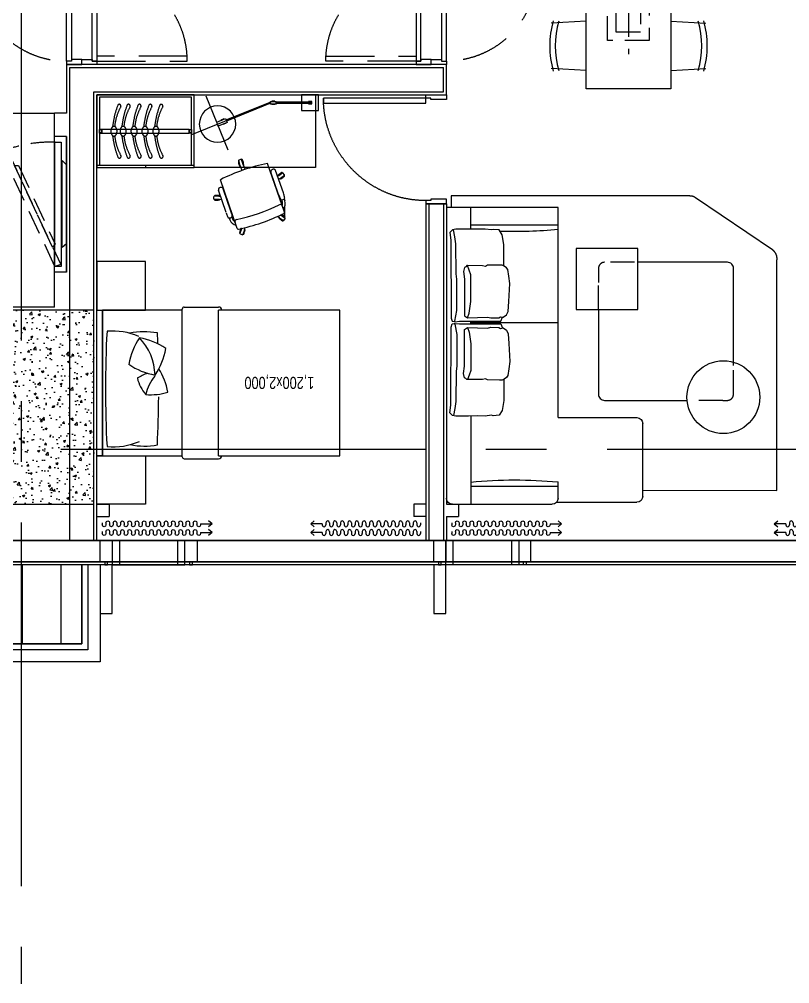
# Model space of a CAD drawing. Header units: millimetres. Extents: x 10000 to 302800, y 6800 to 229018.
# Drawn here: x 199363 to 205712, y 128534 to 136484 of the extents above; entities that cross this region are included whole.
import ezdxf
from ezdxf.enums import TextEntityAlignment as Align

# ---------------------------------------------------------------- set-up
doc = ezdxf.new("R2010")
doc.units = ezdxf.units.MM
doc.header["$LTSCALE"] = 400
doc.header["$MEASUREMENT"] = 0
for name, pattern in [('X-EXT_8F$0$DASHED', [3, 2, -1]), ('X-GRID_5~ROOF$0$CENTER2', [1.125, 0.75, -0.125, 0.125, -0.125]), ('X-ROOM TYPE-SR-1.3+1.7Bay$0$4402_Xref_Grd Flr Pln$0$HIDDEN', [0.375, 0.25, -0.125]), ('X-ROOM TYPE-SR-1.3+1.7Bay$0$CONTINOUS', [0]), ('X-ROOM TYPE-SR-1.3+1.7Bay$0$DASHDOT', [1, 0.5, -0.25, 0, -0.25]), ('X-ROOM TYPE-SR-1.3+1.7Bay$0$HID', [1.5, 1, -0.5]), ('X-ROOM TYPE-SR-1.3+1.7Bay$0$HIDDEN', [0.375, 0.25, -0.125]), ('X-ROOM TYPE-SR-1.3+1.7Bay$0$X-ROOM TYPE-SR-2bay_1$0$PHANTOM2', [1.25, 0.625, -0.125, 0.125, -0.125, 0.125, -0.125])]:
    doc.linetypes.add(name, pattern=pattern)
doc.layers.get('0').update_dxf_attribs({"linetype": 'CONTINUOUS'})
for name, color, linetype in [('A-DIM1', 7, 'CONTINUOUS'), ('X-COL-8F$0$A-COL', 2, 'CONTINUOUS'), ('X-COL-8F$0$A-HAT', 252, 'CONTINUOUS'), ('X-EXT_8F$0$A-254', 254, 'CONTINUOUS'), ('X-EXT_8F$0$A-ELE3', 4, 'CONTINUOUS'), ('X-EXT_8F$0$A-ELES', 252, 'CONTINUOUS'), ('X-EXT_8F$0$A-OVHD', 7, 'X-EXT_8F$0$DASHED'), ('X-EXT_8F$0$A-WIN', 6, 'CONTINUOUS'), ('X-frame Hotel 8F$0$A-WINF', 4, 'CONTINUOUS'), ('X-GRID_5~ROOF$0$A-CEN1', 1, 'X-GRID_5~ROOF$0$CENTER2'), ('X-ROOM TYPE-SR-1.3+1.7Bay$0$.WA_BUILT-IN LOW', 252, 'CONTINUOUS'), ('X-ROOM TYPE-SR-1.3+1.7Bay$0$.WA_Built-in_Lower', 252, 'CONTINUOUS'), ('X-ROOM TYPE-SR-1.3+1.7Bay$0$.WA_Curtain', 252, 'CONTINUOUS'), ('X-ROOM TYPE-SR-1.3+1.7Bay$0$.WA_Door Swing', 252, 'CONTINUOUS'), ('X-ROOM TYPE-SR-1.3+1.7Bay$0$.WA_FP_Furn', 252, 'X-ROOM TYPE-SR-1.3+1.7Bay$0$CONTINOUS'), ('X-ROOM TYPE-SR-1.3+1.7Bay$0$.WA_Furn', 252, 'CONTINUOUS'), ('X-ROOM TYPE-SR-1.3+1.7Bay$0$.WA_Furn hidden', 252, 'CONTINUOUS'), ('X-ROOM TYPE-SR-1.3+1.7Bay$0$.WA_Light', 252, 'CONTINUOUS'), ('X-ROOM TYPE-SR-1.3+1.7Bay$0$.WA_Wall-Fin', 252, 'CONTINUOUS'), ('X-ROOM TYPE-SR-1.3+1.7Bay$0$.WA_Wall-Finish', 252, 'CONTINUOUS'), ('X-ROOM TYPE-SR-1.3+1.7Bay$0$A-WALD', 7, 'CONTINUOUS'), ('X-ROOM TYPE-SR-1.3+1.7Bay$0$WA_Furn', 252, 'CONTINUOUS'), ('X-ROOM TYPE-SR-1.3+1.7Bay$0$X-ROOM TYPE-SR-2bay_1$0$__Door-bomba', 252, 'CONTINUOUS')]:
    doc.layers.add(name, color=color, linetype=linetype)
doc.styles.add('X-ROOM TYPE-SR-1.3+1.7Bay$0$Hrtext', font='', dxfattribs={"width": 0.8})
doc.styles.get('X-ROOM TYPE-SR-1.3+1.7Bay$0$Hrtext').set_extended_font_data('Dotum')

# ---------------------------------------------------------------- blocks, each defined once
blk = doc.blocks.new('X-COL-8F$0$1200X1600_3~8F_C4')
at = {"layer": 'X-COL-8F$0$A-HAT'}
h = blk.add_hatch(dxfattribs=at)
h.set_pattern_fill('AR-CONC', color=256)
h.set_pattern_definition([(50, (-184198.82, -37021.2), (182.18467, -15.93909), [19.05, -209.55]), (355, (-184198.82, -37021.2), (-35.24283, 191.05664), [15.24, -167.64]), (100.451, (-184183.63, -37022.53), (146.9425, 175.11669), [16.19, -178.09]), (46.1842, (-184198.82, -36970.4), (271.07904, -42.04233), [28.575, -314.325]), (96.6356, (-184176.23, -36973.9), (237.40423, 247.42556), [24.285, -267.135]), (351.184, (-184198.82, -36970.4), (237.4046, 247.4251), [22.86, -251.46]), (21, (-184173.42, -36983.1), (151.61488, -102.26552), [19.05, -209.55]), (326, (-184173.42, -36983.1), (61.80203, 184.18797), [15.24, -167.64]), (71.4514, (-184160.78, -36991.63), (213.41649, 81.92286), [16.19, -178.09]), (37.5, (-184198.817, -37021.206), (3.088603, 84.555039), [0, -165.608, 0, -170.18, 0, -168.275]), (7.5, (-184198.82, -37021.21), (66.819663, 100.180575), [0, -97.028, 0, -161.798, 0, -64.135]), (327.5, (-184255.46, -37021.206), (135.590595, -5.728744), [0, -63.5, 0, -198.12, 0, -262.89]), (317.5, (-184280.86, -37021.21), (148.12918, 25.42649), [0, -82.55, 0, -131.572, 0, -186.69])])
h.paths.add_polyline_path([(600, 1600), (-600, 1600), (-600, 0), (600, 0)])
at = {"layer": 'X-COL-8F$0$A-COL'}
blk.add_lwpolyline([(-600, 0), (600, 0), (600, 1600), (-600, 1600)], close=True, dxfattribs=at)
blk = doc.blocks.new('X-COL-8F')
at = {"layer": 'X-COL-8F$0$A-COL'}
blk.add_blockref('X-COL-8F$0$1200X1600_3~8F_C4', (194598.8, 37021.2), dxfattribs=at)
blk = doc.blocks.new('X-frame Hotel 8F$0$frame_hotel(24Tglass)')
at = {"layer": 'X-frame Hotel 8F$0$A-WINF'}
for p, q in [((-50, 250), (50, 250)), ((-50, 74), (-50, 250)), ((50, 250), (50, 74)), ((-50, 74), (50, 74)), ((-11.5, 74), (-11.5, 50)), ((-11.5, 50), (11.5, 50)), ((11.5, 50), (11.5, 74))]:
    blk.add_line(p, q, dxfattribs=at)
blk = doc.blocks.new('X-frame Hotel 8F$0$operable window')
for p, q in [((600, 200), (0, 200)), ((0, 200), (0, 0)), ((60, 200), (60, 0)), ((540, 0), (540, 200)), ((600, 0), (600, 200)), ((0, 0), (600, 0))]:
    blk.add_line(p, q)
blk = doc.blocks.new('X-frame Hotel 8F')
at = {"layer": 'X-frame Hotel 8F$0$A-WINF'}
for points in [[(195348.8, 36521.2), (195248.8, 36521.2), (195248.8, 36121.2), (195348.8, 36121.2)], [(198098.9, 36521.2), (197998.9, 36521.2), (197998.9, 36121.2), (198098.9, 36121.2)]]:
    blk.add_lwpolyline(points, close=True, dxfattribs=at)
for p in [(195298.8, 36471.2), (195998.8, 36471.2), (198048.9, 36471.2)]:
    blk.add_blockref('X-frame Hotel 8F$0$frame_hotel(24Tglass)', p)
at = {"rotation": 180}
blk.add_blockref('X-frame Hotel 8F$0$operable window', (195948.8, 36721.2), dxfattribs=at)
at = {"xscale": -1, "rotation": 180}
blk.add_blockref('X-frame Hotel 8F$0$operable window', (198098.9, 36721.2), dxfattribs=at)
at = {"xscale": -1}
blk.add_blockref('X-frame Hotel 8F$0$frame_hotel(24Tglass)', (198748.9, 36471.2), dxfattribs=at)
blk = doc.blocks.new('X-EXT_8F')
at = {"layer": 'X-EXT_8F$0$A-254'}
h = blk.add_hatch(dxfattribs=at)
h.set_pattern_fill('LINE', color=252, scale=100, angle=90)
h.set_pattern_definition([(90, (0, 0), (-317.5, 2e-14), [])])
edge = h.paths.add_edge_path()
edge.add_line((214444.8, 68021.2), (188877.6, 70521.2))
edge.add_line((188877.6, 70521.2), (174255.5, 70521.2))
edge.add_arc((174255.5, 68371.2), 2150, 90, 167)
edge.add_line((172160.6, 68854.9), (172053.9, 68392.8))
edge.add_arc((174148.8, 67909.2), 2150, 167, 180)
edge.add_line((171998.8, 67909.2), (171998.8, 38021.2))
edge.add_arc((174148.8, 38021.2), 2150, 180, 270)
edge.add_line((174148.8, 35871.2), (195098.8, 35871.2))
edge.add_line((195098.8, 35871.2), (195098.8, 36521.2))
edge.add_line((195098.8, 36521.2), (174648.8, 36521.2))
edge.add_arc((174648.8, 38021.2), 1500, 180, 270, ccw=False)
edge.add_line((173148.8, 38021.2), (173148.8, 67371.2))
edge.add_arc((174648.8, 67371.2), 1500, 90, 180, ccw=False)
edge.add_line((174648.8, 68871.2), (187974.8, 68871.2))
edge.add_line((187974.8, 68871.2), (202089.9, 68021.2))
edge.add_line((202089.9, 68021.2), (214444.8, 68021.2))
at = {"layer": 'X-EXT_8F$0$A-254', "color": 252}
blk.add_lwpolyline([(214444.8, 68021.2), (188877.6, 70521.2), (174255.5, 70521.2, 0.349216), (172160.6, 68854.9), (172053.9, 68392.8, 0.056784), (171998.8, 67909.2), (171998.8, 38021.2, 0.414214), (174148.8, 35871.2), (195098.8, 35871.2), (195098.8, 36521.2), (174648.8, 36521.2, -0.414214), (173148.8, 38021.2), (173148.8, 67371.2, -0.414214), (174648.8, 68871.2), (187974.8, 68871.2), (202089.9, 68021.2)], format="xyb", close=True, dxfattribs=at)
at = {"layer": 'X-EXT_8F$0$A-ELE3'}
blk.add_lwpolyline([(195248.8, 36521.2), (195248.8, 35721.2), (174148.8, 35721.2, -0.414214), (171848.8, 38021.2), (171848.8, 67909.2, -0.056784), (171907.8, 68426.5), (172014.4, 68888.6, -0.349216), (174255.5, 70671.2), (188898.8, 70671.2), (216098.8, 68021.2)], format="xyb", dxfattribs=at)
at = {"layer": 'X-EXT_8F$0$A-ELES', "ltscale": 10}
for points in [[(201978.6, 67827.5), (202083.9, 67821.2), (234348.8, 67821.2, -0.414214), (236148.8, 66021.2), (236148.8, 38521.2, -0.414214), (234348.8, 36721.2), (174648.8, 36721.2)], [(175648.8, 36721.2), (234348.8, 36721.2, 0.414214), (236148.8, 38521.2), (236148.8, 66021.2, 0.414214), (234348.8, 67821.2), (202089.9, 67821.2)]]:
    blk.add_lwpolyline(points, format="xyb", dxfattribs=at)
at = {"layer": 'X-EXT_8F$0$A-OVHD'}
blk.add_lwpolyline([(195248.8, 36521.2), (195248.8, 35721.2), (174648.8, 35721.2, -0.414214), (172348.8, 38021.2), (172348.8, 67371.2, -0.414214), (174648.8, 69671.2), (187998.8, 69671.2), (211948.8, 68021.2)], format="xyb", dxfattribs=at)
at = {"layer": 'X-EXT_8F$0$A-WIN'}
for points in [[(195148.8, 36521.2), (195148.8, 35821.2), (174148.8, 35821.2, -0.414214), (171948.8, 38021.2), (171948.8, 67909.2, -0.056784), (172005.2, 68404), (172111.9, 68866.1, -0.349216), (174255.5, 70571.2), (188894.3, 70571.2), (214996.2, 68021.2)], [(195098.8, 36521.2), (195098.8, 35871.2), (174148.8, 35871.2, -0.414214), (171998.8, 38021.2), (171998.8, 67909.2, -0.056784), (172053.9, 68392.8), (172160.6, 68854.9, -0.349216), (174255.5, 70521.2), (188892, 70521.2), (214444.8, 68021.2)]]:
    blk.add_lwpolyline(points, format="xyb", dxfattribs=at)
at = {"layer": 'X-EXT_8F$0$A-WIN', "ltscale": 10}
for points in [[(201990.7, 68027.2), (202089.9, 68021.2), (234348.8, 68021.2, -0.414214), (236348.8, 66021.2), (236348.8, 38521.2, -0.414214), (234348.8, 36521.2), (174648.8, 36521.2)], [(201989.2, 68003.2), (202089.2, 67997.2), (234348.8, 67997.2, -0.414214), (236324.8, 66021.2), (236324.8, 38521.2, -0.414214), (234348.8, 36545.2), (174648.8, 36545.2)], [(175648.8, 36545.2), (234348.8, 36545.2, 0.414214), (236324.8, 38521.2), (236324.8, 66021.2, 0.414214), (234348.8, 67997.2), (202089.9, 67997.2)]]:
    blk.add_lwpolyline(points, format="xyb", dxfattribs=at)
blk.add_blockref('X-frame Hotel 8F', (0, 0))
blk = doc.blocks.new('X-GRID_5~ROOF')
at = {"layer": 'X-GRID_5~ROOF$0$A-CEN1', "ltscale": 10}
blk.add_line((194598.8, 81871.2), (194598.8, 33068.4), dxfattribs=at)
blk.add_lwpolyline([(251927.3, 37471.2), (158516.9, 37471.2)], dxfattribs=at)
blk = doc.blocks.new('X-ROOM TYPE-SR-1.3+1.7Bay$0$窗帘')
for p, q in [((530.1, 61.9), (501.5, 86.5)), ((-375, 52.9), (-375, 70.9)), ((-375, -18), (-375, 0)), ((-345, 52.9), (-345, 70.9)), ((-345, -18), (-345, 0)), ((-315, 52.9), (-315, 70.9)), ((-315, -18), (-315, 0)), ((-285, 52.9), (-285, 70.9)), ((-285, -18), (-285, 0)), ((-255, 52.9), (-255, 70.9)), ((-255, -18), (-255, 0)), ((-225, 52.9), (-225, 70.9)), ((-225, -18), (-225, 0)), ((-195, 52.9), (-195, 70.9)), ((-195, -18), (-195, 0)), ((-165, 52.9), (-165, 70.9)), ((-165, -18), (-165, 0)), ((-135, 52.9), (-135, 70.9)), ((-135, -18), (-135, 0)), ((-105, 52.9), (-105, 70.9)), ((-105, -18), (-105, 0)), ((-75, 52.9), (-75, 70.9)), ((-75, -18), (-75, 0)), ((-45, 52.9), (-45, 70.9)), ((-45, -18), (-45, 0)), ((-15, 52.9), (-15, 70.9)), ((-15, -18), (-15, 0)), ((15, 52.9), (15, 70.9)), ((15, -18), (15, 0)), ((45, 52.9), (45, 70.9)), ((45, -18), (45, 0)), ((75, 52.9), (75, 70.9)), ((75, -18), (75, 0)), ((105, 52.9), (105, 70.9)), ((105, -18), (105, 0)), ((135, 52.9), (135, 70.9)), ((135, -18), (135, 0)), ((165, 52.9), (165, 70.9)), ((165, -18), (165, 0)), ((195, 52.9), (195, 70.9)), ((195, -18), (195, 0)), ((225, 52.9), (225, 70.9)), ((225, -18), (225, 0)), ((255, 52.9), (255, 70.9)), ((255, -18), (255, 0)), ((285, 52.9), (285, 70.9)), ((285, -18), (285, 0)), ((315, 52.9), (315, 70.9)), ((315, -18), (315, 0)), ((345, 52.9), (345, 70.9)), ((345, -18), (345, 0)), ((375, 52.9), (375, 70.9)), ((375, -18), (375, 0)), ((405, 52.9), (405, 70.9)), ((405, -18), (405, 0)), ((435, 61.9), (435, 70.9)), ((435, 61.9), (530.1, 61.9)), ((435, -9), (435, 0)), ((530.1, 61.9), (501.5, 37.2)), ((530.1, -9), (501.5, 15.7)), ((435, -9), (530.1, -9)), ((530.1, -9), (501.5, -33.7))]:
    blk.add_line(p, q)
for centre, start, end in [((-360, 70.9), 0, 180), ((-300, 70.9), 0, 180), ((-240, 70.9), 0, 180), ((-180, 70.9), 0, 180), ((-120, 70.9), 0, 180), ((-60, 70.9), 0, 180), ((0, 70.9), 0, 180), ((60, 70.9), 0, 180), ((120, 70.9), 0, 180), ((180, 70.9), 0, 180), ((240, 70.9), 0, 180), ((300, 70.9), 0, 180), ((360, 70.9), 0, 180), ((420, 70.9), 0, 180), ((-360, 0), 0, 180), ((-330, 52.9), 180, 0), ((-300, 0), 0, 180), ((-270, 52.9), 180, 0), ((-240, 0), 0, 180), ((-210, 52.9), 180, 0), ((-180, 0), 0, 180), ((-150, 52.9), 180, 0), ((-120, 0), 0, 180), ((-90, 52.9), 180, 0), ((-60, 0), 0, 180), ((-30, 52.9), 180, 0), ((0, 0), 0, 180), ((30, 52.9), 180, 0), ((60, 0), 0, 180), ((90, 52.9), 180, 0), ((120, 0), 0, 180), ((150, 52.9), 180, 0), ((180, 0), 0, 180), ((210, 52.9), 180, 0), ((240, 0), 0, 180), ((270, 52.9), 180, 0), ((300, 0), 0, 180), ((330, 52.9), 180, 0), ((360, 0), 0, 180), ((390, 52.9), 180, 0), ((420, 0), 0, 180), ((-330, -18), 180, 0), ((-270, -18), 180, 0), ((-210, -18), 180, 0), ((-150, -18), 180, 0), ((-90, -18), 180, 0), ((-30, -18), 180, 0), ((30, -18), 180, 0), ((90, -18), 180, 0), ((150, -18), 180, 0), ((210, -18), 180, 0), ((270, -18), 180, 0), ((330, -18), 180, 0), ((390, -18), 180, 0)]:
    blk.add_arc(centre, 15, start, end)
blk = doc.blocks.new('X-ROOM TYPE-SR-1.3+1.7Bay$0$tv')
at = {"layer": 'X-ROOM TYPE-SR-1.3+1.7Bay$0$.WA_Furn hidden', "linetype": 'Continuous', "ltscale": 200}
for points in [[(95.9, -512.5), (45.6, -512.5), (45.6, 512.5), (95.9, 512.5)], [(35.6, -363.2), (0, -326.5), (0, 326.5), (35.6, 355)]]:
    blk.add_lwpolyline(points, close=True, dxfattribs=at)
at = {"layer": 'X-ROOM TYPE-SR-1.3+1.7Bay$0$.WA_Furn hidden', "linetype": 'X-ROOM TYPE-SR-1.3+1.7Bay$0$HIDDEN', "ltscale": 2}
for points in [[(543.3, -443.9), (496, -460.9), (48.6, 495.6), (95.9, 512.5)], [(430.7, -321.3), (396, -320), (94.6, 327.7), (117.8, 352.4)]]:
    blk.add_lwpolyline(points, close=True, dxfattribs=at)
blk.add_lwpolyline([(566.3, -371.2), (622.1, -396.1), (606.5, -455.2)], dxfattribs=at)
blk.add_arc((130.7, 577.6), 1090.6, 268.16953, 296.77699, dxfattribs=at)
blk = doc.blocks.new('X-ROOM TYPE-SR-1.3+1.7Bay$0$A$C77B47CFB')
at = {"layer": 'X-ROOM TYPE-SR-1.3+1.7Bay$0$.WA_Furn'}
for p, q in [((50, 0, 0), (50, 920, 0)), ((50, 920, 0), (2447.1, 920, 0)), ((2497.1, 870, 0), (2497.1, 50, 0)), ((230, 720, 0), (50, 720, 0)), ((1010.5, 720, 0), (989.5, 720, 0)), ((1000, 720, 0), (1000, 0, 0)), ((1770, 720, 0), (2497.1, 720, 0)), ((2480.5, 12.7, 0), (2480.5, -647.7, 0)), ((1782.9, 0, 0), (50, 0, 0)), ((1782.9, 0, 0), (1782.9, -647.7, 0)), ((2447.1, 0, 0), (2313.8, 0, 0)), ((2430.5, -697.7, 0), (1832.9, -697.7, 0))]:
    blk.add_line(p, q, dxfattribs=at)
at = {"layer": 'X-ROOM TYPE-SR-1.3+1.7Bay$0$.WA_Furn', "elevation": 0}
for points in [[(534.3, 446.9), (356.5, 446.9), (276.1, 462), (236.4, 485.6), (231.6, 534.8), (236.4, 549.9), (229.8, 600), (230.7, 666.2), (229.8, 738), (229.8, 792.9), (229.8, 842), (235.4, 869.4), (235.4, 869.4), (256.2, 891.2), (319.6, 882.7), (578.8, 882.7), (698.1, 880.8), (785.1, 880.8), (893.9, 880.8), (931.8, 880.8), (963, 880.8), (989.5, 872.3), (991.3, 857.9), (993.3, 848.6), (989.5, 813.7), (989.5, 470.7), (955.1, 457)], [(1465.7, 446.9), (1643.5, 446.9), (1723.9, 462), (1763.6, 485.6), (1768.4, 534.8), (1763.6, 549.9), (1770.3, 600), (1769.3, 666.2), (1770.3, 738), (1770.3, 792.9), (1770.3, 842), (1764.6, 869.4), (1764.6, 869.4), (1743.8, 891.2), (1680.4, 882.7), (1421.2, 882.7), (1301.9, 880.8), (1214.9, 880.8), (1106.1, 880.8), (1068.2, 880.8), (1037, 880.8), (1010.5, 872.3), (1008.7, 857.9), (1006.7, 848.6), (1010.5, 813.7), (1010.5, 470.7), (1044.9, 457)], [(988.1, 850.3), (901.5, 833.5), (718.9, 834.5), (641.3, 834.5), (598.7, 841.1), (349.9, 843.9), (292.2, 850.5), (234, 862.6)], [(1011.9, 850.3), (1098.5, 833.5), (1281.1, 834.5), (1358.7, 834.5), (1401.3, 841.1), (1650.1, 843.9), (1707.8, 850.5), (1766, 862.6)], [(197.1, 0), (197.1, 720)], [(960.3, 745.5), (922, 732), (825, 720), (605.6, 720), (566.5, 734.2), (530.5, 745.8), (530.4, 752.8)], [(1039.7, 745.5), (1078, 732), (1175, 720), (1394.4, 720), (1433.5, 734.2), (1469.5, 745.8), (1469.6, 752.8)], [(2350.1, 0), (2350.1, 720)]]:
    blk.add_lwpolyline(points, dxfattribs=at)
for points in [[(960.3, 745.5), (953.8, 582.7), (953.8, 582.7), (961.2, 554.2), (959.3, 488), (952, 474.2), (955.7, 454), (937.2, 424.6), (908.7, 411.7), (826.8, 407.1), (678.6, 398.8), (617.9, 405.2), (562.6, 413.5), (548.8, 425.5), (535, 445.7), (525.8, 461.3), (525.8, 482.5), (527.7, 580.9), (536.9, 599.3), (532.3, 622.3), (530.4, 752.8), (539.4, 761.1), (545.9, 770.2), (579.2, 780.4), (640.9, 771.2), (709, 771.2), (793.7, 771.2), (849.8, 771.2), (943.7, 771.2), (943.7, 771.2)], [(1039.7, 745.5), (1046.2, 582.7), (1046.2, 582.7), (1038.8, 554.2), (1040.7, 488), (1048, 474.2), (1044.3, 454), (1062.8, 424.6), (1091.3, 411.7), (1173.2, 407.1), (1321.4, 398.8), (1382.1, 405.2), (1437.4, 413.5), (1451.2, 425.5), (1465, 445.7), (1474.2, 461.3), (1474.2, 482.5), (1472.3, 580.9), (1463.1, 599.3), (1467.7, 622.3), (1469.6, 752.8), (1460.6, 761.1), (1454.1, 770.2), (1420.8, 780.4), (1359.1, 771.2), (1291, 771.2), (1206.3, 771.2), (1150.2, 771.2), (1056.3, 771.2), (1056.3, 771.2)]]:
    blk.add_lwpolyline(points, close=True, dxfattribs=at)
at = {"layer": 'X-ROOM TYPE-SR-1.3+1.7Bay$0$.WA_Furn'}
for centre, radius, start, end in [((2447.1, 870, 0), 50, 0, 90), ((6032, 354.6, 0), 3735.1, 174.38629, 185.44829), ((-3484.9, 354.6, 0), 3735.1, 354.55171, 1.9026), ((2447.1, 50, 0), 50, 270, 0), ((1832.9, -647.7, 0), 50, 180, 270), ((2430.5, -647.7, 0), 50, 270, 0)]:
    blk.add_arc(centre, radius, start, end, dxfattribs=at)
blk = doc.blocks.new('X-ROOM TYPE-SR-1.3+1.7Bay$0$DOOR-800C')
at = {"color": 8, "linetype": 'X-ROOM TYPE-SR-1.3+1.7Bay$0$HID'}
blk.add_lwpolyline([(-125, -28), (-869, -28), (-869, -68), (-125, -68)], close=True, dxfattribs=at)
blk.add_arc((-125, -28), 744, 180, 270, dxfattribs=at)
at = {"layer": 'X-ROOM TYPE-SR-1.3+1.7Bay$0$X-ROOM TYPE-SR-2bay_1$0$__Door-bomba'}
for points in [[(0, 0), (0, -40), (-85, -40), (-85, -28), (-125, -28), (-125, 0)], [(-125, -28), (-85, -28), (-85, -772), (-125, -772)], [(0, -800), (0, -760), (-85, -760), (-85, -772), (-125, -772), (-125, -800)]]:
    blk.add_lwpolyline(points, close=True, dxfattribs=at)
blk = doc.blocks.new('X-ROOM TYPE-SR-1.3+1.7Bay$0$DOOR-800-2C')
at = {"color": 8, "linetype": 'X-ROOM TYPE-SR-1.3+1.7Bay$0$HID'}
blk.add_lwpolyline([(65697.8, 13386.2), (65697.8, 14130.2), (65657.8, 14130.2), (65657.8, 13386.2)], close=True, dxfattribs=at)
blk.add_arc((65697.8, 13386.2), 744, 90, 270, dxfattribs=at)
at = {"layer": 'X-ROOM TYPE-SR-1.3+1.7Bay$0$X-ROOM TYPE-SR-2bay_1$0$__Door-bomba'}
for points in [[(65822.8, 13414.2), (65822.8, 13374.2), (65737.8, 13374.2), (65737.8, 13386.2), (65697.8, 13386.2), (65697.8, 13414.2)], [(65697.8, 13386.2), (65737.8, 13386.2), (65737.8, 12642.2), (65697.8, 12642.2)], [(65822.8, 12614.2), (65822.8, 12654.2), (65737.8, 12654.2), (65737.8, 12642.2), (65697.8, 12642.2), (65697.8, 12614.2)]]:
    blk.add_lwpolyline(points, close=True, dxfattribs=at)
blk = doc.blocks.new('X-ROOM TYPE-SR-1.3+1.7Bay$0$DOOR-900')
at = {"color": 8, "linetype": 'X-ROOM TYPE-SR-1.3+1.7Bay$0$X-ROOM TYPE-SR-2bay_1$0$PHANTOM2', "ltscale": 200}
blk.add_arc((-28, -85), 844, 180, 270, dxfattribs=at)
at = {"layer": 'X-ROOM TYPE-SR-1.3+1.7Bay$0$X-ROOM TYPE-SR-2bay_1$0$__Door-bomba'}
for points in [[(-900, 85), (-860, 85), (-860, -45), (-872, -45), (-872, -85), (-900, -85)], [(0, 85), (-40, 85), (-40, -45), (-28, -45), (-28, -85), (0, -85)], [(-28, -85), (-28, -929), (-68, -929), (-68, -85)]]:
    blk.add_lwpolyline(points, close=True, dxfattribs=at)
blk = doc.blocks.new('X-ROOM TYPE-SR-1.3+1.7Bay$0$LAMP')
at = {"layer": 'X-ROOM TYPE-SR-1.3+1.7Bay$0$.WA_Furn', "color": 8}
for p, q in [((72609.2, 26538.3), (72749.2, 26538.3)), ((72609.2, 26408.3), (72609.2, 26538.3)), ((72662.8, 26463.2), (72662.8, 26483.4)), ((72662.8, 26483.4), (72691.4, 26483.4)), ((72956.8, 26479.4), (72666.8, 26479.4)), ((72666.8, 26479.4), (72666.8, 26467.2)), ((72691.4, 26483.4), (72691.4, 26479.4)), ((72749.2, 26538.3), (72749.2, 26408.3)), ((72956.8, 26484.4), (72956.8, 26462.2)), ((73003.6, 26484.4), (72956.8, 26484.4)), ((72956.8, 26467.2), (72956.8, 26479.4)), ((72967.6, 26484.4), (72967.6, 26486.8)), ((72967.6, 26486.8), (72992.9, 26486.8)), ((72992.9, 26484.4), (72967.6, 26484.4)), ((72992.9, 26486.8), (72992.9, 26484.4)), ((73006.1, 26477.8), (73002.3, 26468.6)), ((73003.6, 26462.2), (73003.6, 26484.4)), ((73369.7, 26330.8), (73006.1, 26477.8)), ((73353.6, 26082.9), (73533.2, 26526.9)), ((72749.2, 26408.3), (72609.2, 26408.3)), ((72691.4, 26463.2), (72662.8, 26463.2)), ((72666.8, 26467.2), (72956.8, 26467.2)), ((72691.4, 26467.2), (72691.4, 26463.2)), ((72956.8, 26462.2), (73003.6, 26462.2)), ((72992.9, 26462.2), (72967.6, 26462.2)), ((72967.6, 26462.2), (72967.6, 26459.8)), ((72967.6, 26459.8), (72992.9, 26459.8)), ((72992.9, 26459.8), (72992.9, 26462.2)), ((73002.3, 26468.6), (73365.9, 26321.6)), ((73651.1, 26211.6), (73251, 26373.4)), ((73374.4, 26342.4), (73361.3, 26309.9)), ((73446.7, 26313.1), (73374.4, 26342.4)), ((73387.7, 26337), (73388.6, 26339.2)), ((73411.2, 26327.5), (73387.7, 26337)), ((73388.6, 26339.2), (73412.1, 26329.7)), ((73412.1, 26329.7), (73411.2, 26327.5)), ((73361.3, 26309.9), (73433.6, 26280.7)), ((73374.6, 26304.6), (73373.7, 26302.3)), ((73373.7, 26302.3), (73397.2, 26292.8)), ((73398.1, 26295.1), (73374.6, 26304.6)), ((73397.2, 26292.8), (73398.1, 26295.1)), ((73433.6, 26280.7), (73446.7, 26313.1))]:
    blk.add_line(p, q, dxfattribs=at)
blk.add_circle((73440.2, 26296.9), 150, dxfattribs=at)
blk = doc.blocks.new('X-ROOM TYPE-SR-1.3+1.7Bay')
at = {"layer": 'X-ROOM TYPE-SR-1.3+1.7Bay$0$.WA_BUILT-IN LOW', "linetype": 'X-ROOM TYPE-SR-1.3+1.7Bay$0$HIDDEN', "ltscale": 100}
for p, q in [((213993.8, 64461.2), (214013.7, 64461.2)), ((213993.8, 64431.2), (213993.8, 64461.2)), ((214013.7, 64431.2), (213993.8, 64431.2)), ((213995.8, 64459.2), (214011.7, 64459.2)), ((213995.8, 64433.2), (213995.8, 64459.2)), ((214011.7, 64433.2), (213995.8, 64433.2)), ((214011.7, 64459.2), (214011.7, 64433.2)), ((214753.8, 64461.2), (214013.7, 64461.2)), ((214013.7, 64461.2), (214013.7, 64431.2)), ((214013.7, 64461.2), (214013.7, 64431.2)), ((214013.7, 64431.2), (214753.8, 64431.2)), ((214733.9, 64461.2), (214753.8, 64461.2)), ((214733.9, 64431.2), (214733.9, 64461.2)), ((214753.8, 64431.2), (214733.9, 64431.2)), ((214735.9, 64459.2), (214751.8, 64459.2)), ((214735.9, 64433.2), (214735.9, 64459.2)), ((214751.8, 64433.2), (214735.9, 64433.2)), ((214751.8, 64459.2), (214751.8, 64433.2)), ((214753.8, 64461.2), (214753.8, 64431.2)), ((214753.8, 64461.2), (214753.8, 64431.2))]:
    blk.add_line(p, q, dxfattribs=at)
for centre, radius, start, end in [((214242.9, 64654), 13.9, 20.43486, 209.26319), ((213867.3, 64443.5), 416.5, 5.76618, 29.26319), ((213518.7, 64384.1), 786.7, 7.16799, 20.43486), ((214332.8, 64653.8), 13.9, 20.43486, 209.26319), ((213957.3, 64443.3), 416.5, 5.76618, 29.26319), ((213608.7, 64384), 786.7, 7.16799, 20.43486), ((214422.8, 64653.8), 13.9, 20.43486, 209.26319), ((214047.3, 64443.3), 416.5, 5.76618, 29.26319), ((213698.7, 64384), 786.7, 7.16799, 20.43486), ((214512.8, 64653.8), 13.9, 20.43486, 209.26319), ((214137.3, 64443.3), 416.5, 5.76618, 29.26319), ((213788.7, 64384), 786.7, 7.16799, 20.43486), ((214588.9, 64653.8), 13.9, 20.43486, 209.26319), ((214213.4, 64443.3), 416.5, 5.76618, 29.26319), ((213864.8, 64384), 786.7, 7.16799, 20.43486), ((213867.3, 64446.8), 416.5, 331.07041, 354.56743), ((213518.4, 64504.2), 786.7, 339.89875, 353.16562), ((213957.3, 64446.7), 416.5, 331.07041, 354.56743), ((213608.4, 64504), 786.7, 339.89875, 353.16562), ((214047.3, 64446.7), 416.5, 331.07041, 354.56743), ((213698.3, 64504), 786.7, 339.89875, 353.16562), ((214137.3, 64446.7), 416.5, 331.07041, 354.56743), ((213788.3, 64504), 786.7, 339.89875, 353.16562), ((214213.4, 64446.7), 416.5, 331.07041, 354.56743), ((213864.4, 64504), 786.7, 339.89875, 353.16562), ((214244.1, 64238.6), 13.9, 151.07041, 339.89875), ((214334.1, 64238.4), 13.9, 151.07041, 339.89875), ((214424, 64238.4), 13.9, 151.07041, 339.89875), ((214514, 64238.4), 13.9, 151.07041, 339.89875), ((214590.1, 64238.4), 13.9, 151.07041, 339.89875)]:
    blk.add_arc(centre, radius, start, end, dxfattribs=at)
at = {"layer": 'X-ROOM TYPE-SR-1.3+1.7Bay$0$.WA_BUILT-IN LOW', "linetype": 'X-ROOM TYPE-SR-1.3+1.7Bay$0$HIDDEN', "ltscale": 50}
for centre, radius, start, end in [((214295.1, 64458.5), 30.1, 123.01865, 147.48833), ((214287.9, 64469.6), 16.9, 90.1668, 123.01865), ((214287.9, 64469.6), 16.9, 57.31496, 90.1668), ((214280.8, 64458.5), 30.1, 32.84528, 57.31496), ((214385.1, 64458.4), 30.1, 123.01865, 147.48833), ((214377.9, 64469.4), 16.9, 90.1668, 123.01865), ((214377.9, 64469.4), 16.9, 57.31496, 90.1668), ((214370.8, 64458.3), 30.1, 32.84528, 57.31496), ((214475.1, 64458.4), 30.1, 123.01865, 147.48833), ((214467.9, 64469.4), 16.9, 90.1668, 123.01865), ((214467.9, 64469.4), 16.9, 57.31496, 90.1668), ((214460.8, 64458.3), 30.1, 32.84528, 57.31496), ((214565.1, 64458.4), 30.1, 123.01865, 147.48833), ((214557.9, 64469.4), 16.9, 90.1668, 123.01865), ((214557.9, 64469.4), 16.9, 57.31496, 90.1668), ((214550.7, 64458.3), 30.1, 32.84528, 57.31496), ((214641.2, 64458.4), 30.1, 123.01865, 147.48833), ((214634, 64469.4), 16.9, 90.1668, 123.01865), ((214634, 64469.4), 16.9, 57.31496, 90.1668), ((214626.8, 64458.3), 30.1, 32.84528, 57.31496), ((214324.6, 64446.5), 62.4, 165.28707, 180.1668), ((214324.6, 64446.5), 62.4, 180.1668, 195.04654), ((214306.6, 64451.3), 43.7, 147.48833, 165.28707), ((214306.6, 64441.7), 43.7, 195.04654, 212.84528), ((214295.2, 64434.3), 30.1, 212.84528, 237.31496), ((214288.1, 64423.2), 16.9, 237.31496, 270.1668), ((214288.1, 64423.2), 16.9, 270.1668, 303.01865), ((214280.9, 64434.3), 30.1, 303.01865, 327.48833), ((214269.4, 64451.2), 43.7, 15.04654, 32.84528), ((214269.5, 64441.6), 43.7, 327.48833, 345.28707), ((214251.4, 64446.3), 62.4, 0.1668, 15.04654), ((214251.4, 64446.3), 62.4, 345.28707, 0.1668), ((214414.6, 64446.3), 62.4, 165.28707, 180.1668), ((214414.6, 64446.3), 62.4, 180.1668, 195.04654), ((214396.5, 64451.1), 43.7, 147.48833, 165.28707), ((214396.6, 64441.5), 43.7, 195.04654, 212.84528), ((214385.2, 64434.1), 30.1, 212.84528, 237.31496), ((214378.1, 64423), 16.9, 237.31496, 270.1668), ((214378.1, 64423), 16.9, 270.1668, 303.01865), ((214370.9, 64434.1), 30.1, 303.01865, 327.48833), ((214359.4, 64451), 43.7, 15.04654, 32.84528), ((214359.4, 64441.4), 43.7, 327.48833, 345.28707), ((214341.4, 64446.1), 62.4, 0.1668, 15.04654), ((214341.4, 64446.1), 62.4, 345.28707, 0.1668), ((214504.6, 64446.3), 62.4, 165.28707, 180.1668), ((214504.6, 64446.3), 62.4, 180.1668, 195.04654), ((214486.5, 64451.1), 43.7, 147.48833, 165.28707), ((214486.5, 64441.5), 43.7, 195.04654, 212.84528), ((214475.2, 64434.1), 30.1, 212.84528, 237.31496), ((214468, 64423), 16.9, 237.31496, 270.1668), ((214468, 64423), 16.9, 270.1668, 303.01865), ((214460.8, 64434.1), 30.1, 303.01865, 327.48833), ((214449.4, 64451), 43.7, 15.04654, 32.84528), ((214449.4, 64441.4), 43.7, 327.48833, 345.28707), ((214431.4, 64446.1), 62.4, 0.1668, 15.04654), ((214431.4, 64446.1), 62.4, 345.28707, 0.1668), ((214594.6, 64446.3), 62.4, 165.28707, 180.1668), ((214594.6, 64446.3), 62.4, 180.1668, 195.04654), ((214576.5, 64451.1), 43.7, 147.48833, 165.28707), ((214576.5, 64441.5), 43.7, 195.04654, 212.84528), ((214565.2, 64434.1), 30.1, 212.84528, 237.31496), ((214558, 64423), 16.9, 237.31496, 270.1668), ((214558, 64423), 16.9, 270.1668, 303.01865), ((214550.8, 64434.1), 30.1, 303.01865, 327.48833), ((214539.4, 64451), 43.7, 15.04654, 32.84528), ((214539.4, 64441.4), 43.7, 327.48833, 345.28707), ((214521.3, 64446.1), 62.4, 0.1668, 15.04654), ((214521.3, 64446.1), 62.4, 345.28707, 0.1668), ((214670.6, 64446.3), 62.4, 165.28707, 180.1668), ((214670.6, 64446.3), 62.4, 180.1668, 195.04654), ((214652.6, 64451.1), 43.7, 147.48833, 165.28707), ((214652.6, 64441.5), 43.7, 195.04654, 212.84528), ((214641.2, 64434.1), 30.1, 212.84528, 237.31496), ((214634.1, 64423), 16.9, 237.31496, 270.1668), ((214634.1, 64423), 16.9, 270.1668, 303.01865), ((214626.9, 64434.1), 30.1, 303.01865, 327.48833), ((214615.5, 64451), 43.7, 15.04654, 32.84528), ((214615.5, 64441.4), 43.7, 327.48833, 345.28707), ((214597.4, 64446.1), 62.4, 0.1668, 15.04654), ((214597.4, 64446.1), 62.4, 345.28707, 0.1668)]:
    blk.add_arc(centre, radius, start, end, dxfattribs=at)
at = {"layer": 'X-ROOM TYPE-SR-1.3+1.7Bay$0$.WA_Built-in_Lower'}
for p, q in [((214773.8, 64726.2), (213973.8, 64726.2)), ((214373.8, 64726.2), (214373.8, 64746.2))]:
    blk.add_line(p, q, dxfattribs=at)
for points in [[(213973.8, 64146.2), (212973.8, 64146.2), (212973.8, 64746.2), (213973.8, 64746.2)], [(214773.8, 64746.2), (213973.8, 64746.2), (213973.8, 64146.2), (214773.8, 64146.2)]]:
    blk.add_lwpolyline(points, close=True, dxfattribs=at)
blk.add_lwpolyline([(213993.8, 64726.2), (213993.8, 64166.2), (214753.8, 64166.2), (214753.8, 64726.2)], dxfattribs=at)
at = {"layer": 'X-ROOM TYPE-SR-1.3+1.7Bay$0$.WA_FP_Furn', "ltscale": 0.2}
for p, q in [((213771.3, 67121.2), (212773.8, 67121.2)), ((212773.8, 67121.2), (212773.8, 65921.2)), ((214054.7, 67146.8), (213771.3, 67146.8)), ((213771.3, 67121.2), (213771.3, 65921.2)), ((214071.3, 67130.2), (214071.3, 65912.3)), ((212773.8, 65921.2), (213771.3, 65921.2)), ((214054.7, 65895.7), (213771.3, 65895.7)), ((213558.8, 65259.4), (213570.7, 65298.2)), ((213594.1, 65292.9), (213572.8, 65299.4)), ((213583.3, 65251.9), (213595.2, 65290.7)), ((213594.5, 65288.3), (213596, 65287.8)), ((213559, 65260), (213552.6, 65241)), ((213556.6, 65255.1), (213557.3, 65254.9)), ((213582.1, 65247.3), (213582.8, 65247.1)), ((213583.5, 65252.5), (213582.3, 65248)), ((213618, 65247.9), (213756.7, 64845.9)), ((213234, 65182.6), (213221.2, 65164.4)), ((213254.9, 65138.7), (213221.7, 65162)), ((213228.1, 65069.3), (213228.1, 65150.2)), ((213229.6, 65114.3), (213368.4, 64711.7)), ((213269.6, 65159.7), (213236.4, 65183)), ((213238.5, 65181.5), (213239.4, 65182.8)), ((213254.4, 65139.1), (213257.9, 65136.4)), ((213269.1, 65160.1), (213285.7, 65149.3)), ((213273.6, 65157.1), (213274, 65157.8)), ((213663, 65153.5), (213657.5, 65169.4)), ((213684.4, 65161.1), (213679, 65176.8)), ((213709.3, 65117.8), (213772.8, 64933.5)), ((213670.5, 65104.4), (213734, 64920.1)), ((213231, 65004.8), (213225.5, 65020.5)), ((213238.1, 64955.3), (213301.6, 64771)), ((213252.5, 65012), (213247, 65027.9)), ((213276.9, 64968.7), (213340.4, 64784.4)), ((213767.8, 65007.6), (213747.1, 65007.9)), ((213768.3, 64982), (213756.3, 64981.4)), ((213762.5, 65007.7), (213762.5, 65008.5)), ((213762.9, 64981), (213762.9, 64981.7)), ((213767.2, 65007.7), (213807.8, 65008.4)), ((213767.6, 64982), (213808.3, 64982.7)), ((213805.2, 65008.3), (213805.2, 65009.5)), ((213805.7, 64982.7), (213805.7, 64981.5)), ((213809.5, 65006.7), (213809.9, 64984.5)), ((213227.6, 64806.1), (213241, 64788.3)), ((213260.3, 64832.9), (213227.9, 64808.5)), ((213230, 64810), (213229.3, 64810.9)), ((213275.8, 64812.4), (213243.4, 64788)), ((213259.9, 64832.5), (213276, 64845.5)), ((213264, 64835.9), (213263.6, 64836.5)), ((213275.3, 64812), (213285.1, 64819)), ((213280.1, 64814.6), (213279.7, 64815.1)), ((213245.4, 64789.5), (213246.1, 64788.6)), ((213568.5, 64722.5), (213553.8, 64761.3)), ((213566.6, 64727.5), (213565.9, 64727.2)), ((213568.3, 64723.1), (213581.5, 64677.7)), ((213592.8, 64730.8), (213580.5, 64770.5)), ((213591.9, 64736.2), (213591.2, 64736)), ((213592.6, 64731.4), (213605.8, 64686)), ((213580.7, 64680.1), (213579.2, 64679.6)), ((213583.7, 64676.6), (213604.7, 64683.9)), ((213605, 64688.5), (213606.4, 64689)), ((210043.8, 63946.2), (209756.8, 63930.7)), ((210743.8, 63946.2), (211030.9, 63930.7)), ((210043.8, 63539.7), (209756.8, 63555.2)), ((210743.8, 63539.7), (211030.9, 63555.2))]:
    blk.add_line(p, q, dxfattribs=at)
at = {"layer": 'X-ROOM TYPE-SR-1.3+1.7Bay$0$.WA_FP_Furn', "linetype": 'X-ROOM TYPE-SR-1.3+1.7Bay$0$HIDDEN', "ltscale": 2}
for p, q in [((209615.2, 66665), (209911.9, 66665)), ((209528.8, 66615), (209528.8, 66342.4)), ((210641.1, 65917), (210641.1, 65694.8))]:
    blk.add_line(p, q, dxfattribs=at)
at = {"layer": 'X-ROOM TYPE-SR-1.3+1.7Bay$0$.WA_FP_Furn', "ltscale": 300}
blk.add_line((215123.8, 65609.6), (215123.8, 64489.6), dxfattribs=at)
at = {"layer": 'X-ROOM TYPE-SR-1.3+1.7Bay$0$.WA_FP_Furn', "ltscale": 0.2}
for points in [[(214373.8, 67121.2), (214373.8, 67521.2), (214773.8, 67521.2), (214773.8, 67121.2)], [(214731.3, 65921.2), (214731.3, 67121.2), (214773.8, 67121.2), (214773.8, 65921.2)], [(214373.8, 65921.2), (214373.8, 65521.2), (214773.8, 65521.2), (214773.8, 65921.2)], [(210043.8, 64096.2), (210743.8, 64096.2), (210743.8, 62296.2), (210043.8, 62296.2)]]:
    blk.add_lwpolyline(points, close=True, dxfattribs=at)
at = {"layer": 'X-ROOM TYPE-SR-1.3+1.7Bay$0$.WA_FP_Furn', "linetype": 'X-ROOM TYPE-SR-1.3+1.7Bay$0$DASHDOT', "ltscale": 300}
for points in [[(209170.9, 67407), (209170.9, 65511.8)], [(210276.2, 67404.9), (209170.9, 67407), (209170.9, 67407)]]:
    blk.add_lwpolyline(points, dxfattribs=at)
at = {"layer": 'X-ROOM TYPE-SR-1.3+1.7Bay$0$.WA_FP_Furn', "ltscale": 0.2}
blk.add_lwpolyline([(214071.3, 65921.2), (214729.1, 65921.2), (214729.1, 67121.2), (214071.3, 67121.2)], dxfattribs=at)
at = {"layer": 'X-ROOM TYPE-SR-1.3+1.7Bay$0$.WA_FP_Furn', "linetype": 'X-ROOM TYPE-SR-1.3+1.7Bay$0$HIDDEN', "ltscale": 2}
for points in [[(209615.2, 66665), (209578.8, 66665, 0.414214), (209528.8, 66615)], [(210343, 65527), (210591.1, 65527, 0.414214), (210641.1, 65577), (210641.1, 65694.8)]]:
    blk.add_lwpolyline(points, format="xyb", dxfattribs=at)
at = {"layer": 'X-ROOM TYPE-SR-1.3+1.7Bay$0$.WA_FP_Furn', "ltscale": 200}
for points in [[(210641.1, 65917), (210641.1, 66615, 0.414214), (210591.1, 66665), (209911.9, 66665)], [(209528.8, 66377.6), (209528.8, 65577, 0.414214), (209578.8, 65527), (210317, 65527)]]:
    blk.add_lwpolyline(points, format="xyb", dxfattribs=at)
blk.add_lwpolyline([(210824.6, 65412.2), (210824.6, 65917), (210317, 65917), (210317, 65412.2)], close=True, dxfattribs=at)
at = {"layer": 'X-ROOM TYPE-SR-1.3+1.7Bay$0$.WA_FP_Furn', "ltscale": 300}
blk.add_lwpolyline([(215523.8, 65896.2), (215523.8, 64296.2), (215123.8, 64296.2)], dxfattribs=at)
at = {"layer": 'X-ROOM TYPE-SR-1.3+1.7Bay$0$.WA_FP_Furn', "linetype": 'X-ROOM TYPE-SR-1.3+1.7Bay$0$DASHDOT', "ltscale": 300}
blk.add_lwpolyline([(209170.9, 65511.8, 0.292101), (209207, 65424.4), (209842.7, 64994.2, 0.149832), (209887.6, 64980.4), (211854.4, 64980.4), (211854.4, 65074.1)], format="xyb", dxfattribs=at)
at = {"layer": 'X-ROOM TYPE-SR-1.3+1.7Bay$0$.WA_FP_Furn', "ltscale": 0.2}
for centre, radius, start, end in [((213770.2, 67123.4), 23.4, 87.32526, 185.29964), ((214054.7, 67130.2), 16.6, 0, 90), ((228028, 66462.6), 13763.9, 177.62701, 179.2789), ((214381.8, 66465.3), 577, 78.24542, 100.57087), ((214644.6, 66485.6), 563.1, 85.25774, 113.0661), ((205755.7, 66571), 8948.1, 356.95243, 3.04757), ((214329.1, 66145.5), 473.1, 84.8967, 107.23467), ((214723.4, 66695.4), 543.4, 190.39347, 212.33026), ((214032.1, 66688.3), 346.6, 319.87529, 348.08431), ((214128.4, 66404.5), 322.4, 14.01653, 41.15905), ((214163, 66939.5), 535, 291.36382, 301.339), ((214764.1, 66138.5), 566.4, 145.88611, 169.94392), ((214755.7, 66468.3), 460.6, 181.5211, 223.83035), ((214198.6, 65906.6), 557.9, 55.80513, 80.0249), ((213954.5, 66467), 566.4, 325.88611, 349.94392), ((214520, 66698.8), 557.9, 235.80513, 260.0249), ((221167, 66513.1), 6902.9, 182.60426, 183.35146), ((214383.5, 66700.3), 600.5, 259.67408, 281.6159), ((214645.3, 66631.5), 538.1, 246.43091, 274.8797), ((213770.2, 65919.1), 23.4, 174.70036, 272.67474), ((214054.7, 65912.3), 16.6, 270, 0.00287), ((213680.4, 65240.6), 128.3, 155.51959, 171.37632), ((213567.6, 65292), 4.28, 73.02261, 155.51959), ((213472, 65304.2), 128.3, 334.66889, 350.52562), ((213593.6, 65291.2), 1.71, 343.02261, 73.02261), ((213594.3, 65283.8), 4.28, 350.52562, 73.02261), ((213917.4, 63745.9), 1539, 101.58963, 116.36778), ((213557.8, 65259.2), 4.28, 171.37632, 253.02261), ((213584.1, 65251.2), 4.28, 253.02261, 334.66889), ((213610, 65245.2), 8.55, 19.02261, 101.58963), ((213619.8, 65190.4), 17.1, 282.03011, 19.02261), ((213617.3, 65155.6), 65.2, 19.02261, 80.86932), ((213310.3, 65248.6), 128.3, 227.51959, 243.31189), ((213237.7, 65117.1), 8.55, 116.36778, 199.02261), ((213235.4, 65181.6), 1.71, 55.02261, 145.02261), ((213242.7, 65180), 4.28, 62.52562, 145.02261), ((213185.5, 65070), 128.3, 46.66889, 62.52562), ((213944.1, 63668.5), 1539, 102.03011, 115.92884), ((213270.5, 65160.2), 4.28, 325.02261, 46.66889), ((213617.3, 65155.6), 42.5, 19.02261, 62.60681), ((213682.6, 65132.3), 28.9, 72.41139, 145.63383), ((213659.8, 65148.6), 1.05, 179.83707, 186.45671), ((213759.5, 65159.9), 101.4, 186.45671, 193.74751), ((213906.5, 65195.8), 252.8, 193.74751, 196.83246), ((214144.5, 65267.8), 501.4, 196.83246, 199.02261), ((213690.5, 65159.2), 1.05, 31.5885, 38.20814), ((213605, 65106.6), 101.4, 24.2977, 31.5885), ((213467, 65044.3), 252.8, 21.21275, 24.2977), ((213235.2, 64954.4), 501.4, 19.02261, 21.21275), ((213287.2, 65041.8), 65.2, 137.1759, 199.02261), ((213287.2, 65041.8), 42.5, 155.43841, 199.02261), ((213263.7, 65067.9), 17.1, 199.02261, 295.92884), ((213250.2, 64983.2), 28.9, 72.41139, 145.63383), ((213227.4, 64999.5), 1.05, 179.83707, 186.45671), ((213327.1, 65010.8), 101.4, 186.45671, 193.74751), ((213474.1, 65046.8), 252.8, 193.74751, 196.83246), ((213712.1, 65118.8), 501.4, 196.83246, 199.02261), ((213258.1, 65010.1), 1.05, 31.5885, 38.20814), ((213172.6, 64957.5), 101.4, 24.2977, 31.5885), ((213034.7, 64895.3), 252.8, 21.21275, 24.2977), ((212802.9, 64805.3), 501.4, 19.02261, 21.21275), ((213766.7, 65008.6), 4.28, 99.37632, 181.02261), ((213767.2, 64981.1), 4.28, 181.02261, 262.66889), ((213786.9, 64886.2), 128.3, 83.51959, 99.37632), ((213783, 65104.1), 128.3, 262.66889, 278.52562), ((213800.9, 65009.4), 4.28, 1.02261, 83.51959), ((213801.4, 64981.5), 4.28, 278.52562, 1.02261), ((213807.8, 65006.7), 1.71, 1.54949, 91.54949), ((213808.2, 64984.4), 1.71, 271.02261, 1.02261), ((213747.6, 64924.8), 14.3, 199.02261, 225.45257), ((213749.9, 64927.2), 17.7, 225.45257, 249.21703), ((213751, 64930), 20.7, 249.21703, 269.97906), ((213751, 64933.9), 24.6, 269.97906, 289.02261), ((213751, 64933.9), 24.6, 289.02261, 308.06615), ((213753.3, 64930.8), 20.7, 308.06615, 328.82818), ((213755.9, 64929.2), 17.7, 328.82818, 352.59264), ((213759.2, 64928.8), 14.3, 352.59264, 19.02261), ((213228.9, 64807.1), 1.71, 126.49572, 216.49572), ((213232.7, 64813.5), 4.28, 134.52562, 217.02261), ((213319.6, 64725.1), 128.3, 118.66889, 134.52562), ((213188.5, 64899.1), 128.3, 299.51959, 315.37632), ((213260.2, 64833.9), 4.28, 37.02261, 118.66889), ((213276.7, 64812), 4.28, 315.37632, 37.02261), ((213064.3, 66220.4), 1539, 281.39743, 296.73515), ((213242.3, 64789.3), 1.71, 217.02261, 307.02261), ((213249.5, 64791.2), 4.28, 217.02261, 299.51959), ((213315.2, 64775.7), 14.3, 199.02261, 225.45257), ((213317.5, 64778.1), 17.7, 225.45257, 249.21703), ((213318.6, 64780.9), 20.7, 249.21703, 269.97906), ((213318.6, 64784.8), 24.6, 269.97906, 289.02261), ((213318.6, 64784.8), 24.6, 289.02261, 308.06615), ((213321, 64781.7), 20.7, 308.06615, 328.82818), ((213323.6, 64780.2), 17.7, 328.82818, 352.59264), ((213326.9, 64779.8), 14.3, 352.59264, 19.02261), ((213567.3, 64723.2), 4.28, 109.02261, 190.66889), ((213742, 64750.4), 181.1, 188.88567, 202.2259), ((213593.3, 64732.2), 4.28, 27.37632, 109.02261), ((213483.2, 64675.1), 128.3, 11.51959, 27.37632), ((213578.2, 64683.8), 4.28, 206.52562, 289.02261), ((213583.2, 64678.2), 1.71, 199.02261, 289.02261), ((213604.2, 64685.5), 1.71, 289.02261, 19.02261), ((213590.8, 64698.7), 18.1, 327.07507, 6.47492), ((210495, 63743), 750.5, 163.92943, 196.07057), ((210495, 63743), 704.7, 163.24662, 196.75338), ((210292.7, 63743), 704.7, 343.24662, 16.75338), ((210292.6, 63743), 750.5, 343.92943, 16.07057)]:
    blk.add_arc(centre, radius, start, end, dxfattribs=at)
at = {"layer": 'X-ROOM TYPE-SR-1.3+1.7Bay$0$.WA_Furn'}
blk.add_circle((209611.9, 66638.8), 300, dxfattribs=at)
at = {"layer": 'X-ROOM TYPE-SR-1.3+1.7Bay$0$.WA_Light', "linetype": 'X-ROOM TYPE-SR-1.3+1.7Bay$0$4402_Xref_Grd Flr Pln$0$HIDDEN', "ltscale": 2}
blk.add_line((210393.8, 62567.7), (210393.8, 63811.7), dxfattribs=at)
for points in [[(210224.1, 63699.1), (210565.8, 63699.1), (210565.8, 62693.2), (210224.1, 62693.2)], [(210294.1, 63629.1), (210495.8, 63629.1), (210495.8, 62763.2), (210294.1, 62763.2)]]:
    blk.add_lwpolyline(points, close=True, dxfattribs=at)
at = {"layer": 'X-ROOM TYPE-SR-1.3+1.7Bay$0$.WA_Wall-Fin'}
for p, q in [((211893.8, 67621.2), (211893.8, 67821.2)), ((215123.8, 65896.2), (215123.8, 65609.6)), ((215023.8, 65609.6), (215123.8, 65609.6)), ((215023.8, 65609.6), (215023.8, 64489.6)), ((215023.8, 64489.6), (215123.8, 64489.6)), ((215123.8, 64489.6), (215123.8, 64296.2))]:
    blk.add_line(p, q, dxfattribs=at)
at = {"layer": 'X-ROOM TYPE-SR-1.3+1.7Bay$0$.WA_Wall-Finish'}
for p, q in [((211893.8, 67621.2), (211793.8, 67621.2)), ((211793.8, 67521.2), (211793.8, 67621.2)), ((212063.8, 67621.2), (212163.8, 67621.2)), ((212163.8, 67521.2), (212163.8, 67621.2)), ((214773.8, 67621.2), (214673.8, 67621.2)), ((214673.8, 67521.2), (214673.8, 67621.2)), ((211893.8, 67521.2), (211793.8, 67521.2)), ((212063.8, 67521.2), (212163.8, 67521.2)), ((214773.8, 67521.2), (214673.8, 67521.2)), ((215023.8, 63896.2), (215023.8, 64296.2)), ((215023.8, 64296.2), (215123.8, 64296.2)), ((215023.8, 64296.2), (215123.8, 64296.2)), ((211893.8, 63896.2), (215023.8, 63896.2))]:
    blk.add_line(p, q, dxfattribs=at)
for points in [[(214773.8, 67821.2), (214773.8, 64146.2), (211893.8, 64146.2), (211893.8, 63896.2)], [(211893.8, 65046.2), (212063.8, 65046.2), (212063.8, 67821.2)], [(215123.8, 65896.2), (216023.9, 65896.2), (216023.9, 67621.2), (215923.9, 67621.2)], [(212063.8, 65046.2), (211893.8, 65046.2), (211893.8, 67521.2)], [(215023.8, 64489.6), (215023.8, 65609.6)], [(215023.8, 64489.6), (215023.8, 65609.6)]]:
    blk.add_lwpolyline(points, dxfattribs=at)
at = {"layer": 'X-ROOM TYPE-SR-1.3+1.7Bay$0$A-WALD'}
for p, q in [((211918.8, 65046.2), (211918.8, 67821.2)), ((212038.8, 65046.2), (212038.8, 67821.2)), ((214798.8, 67821.2), (214798.8, 64121.2)), ((214998.8, 67821.2), (214998.8, 63921.2)), ((214798.8, 64121.2), (211918.8, 64121.2)), ((211918.8, 64121.2), (211918.8, 63921.2)), ((214998.8, 63921.2), (211918.8, 63921.2))]:
    blk.add_line(p, q, dxfattribs=at)
at = {"layer": 'X-ROOM TYPE-SR-1.3+1.7Bay$0$.WA_Curtain', "rotation": 2.457934184501253e-06}
for p in [(208662.4, 67692.4), (212482.4, 67692.4)]:
    blk.add_blockref('X-ROOM TYPE-SR-1.3+1.7Bay$0$窗帘', p, dxfattribs=at)
at = {"layer": 'X-ROOM TYPE-SR-1.3+1.7Bay$0$.WA_Curtain', "xscale": -1, "rotation": 359.9999975420657}
for p in [(211475.2, 67692.4), (214355.2, 67692.4)]:
    blk.add_blockref('X-ROOM TYPE-SR-1.3+1.7Bay$0$窗帘', p, dxfattribs=at)
at = {"layer": 'X-ROOM TYPE-SR-1.3+1.7Bay$0$.WA_Door Swing'}
for name, p, xscale, rotation in [('X-ROOM TYPE-SR-1.3+1.7Bay$0$DOOR-900', (211978.8, 64146.2), -1.000000000000001, 90), ('X-ROOM TYPE-SR-1.3+1.7Bay$0$DOOR-800-2C', (146196, 76510.4), -1, 180)]:
    blk.add_blockref(name, p, dxfattribs=dict(at, xscale=xscale, rotation=rotation))
at = {"layer": 'X-ROOM TYPE-SR-1.3+1.7Bay$0$.WA_Door Swing', "xscale": -1}
blk.add_blockref('X-ROOM TYPE-SR-1.3+1.7Bay$0$DOOR-800C', (212018.8, 63896.2), dxfattribs=at)
at = {"layer": 'X-ROOM TYPE-SR-1.3+1.7Bay$0$.WA_Door Swing'}
blk.add_blockref('X-ROOM TYPE-SR-1.3+1.7Bay$0$DOOR-800C', (214898.8, 63896.2), dxfattribs=at)
at = {"layer": 'X-ROOM TYPE-SR-1.3+1.7Bay$0$.WA_Door Swing', "rotation": 180}
blk.add_blockref('X-ROOM TYPE-SR-1.3+1.7Bay$0$DOOR-800-2C', (280721.6, 76510.4), dxfattribs=at)
at = {"layer": 'X-ROOM TYPE-SR-1.3+1.7Bay$0$.WA_Furn', "ltscale": 100, "xscale": -1, "rotation": 270}
blk.add_blockref('X-ROOM TYPE-SR-1.3+1.7Bay$0$A$C77B47CFB', (210973.8, 65024.1), dxfattribs=at)
at = {"layer": 'X-ROOM TYPE-SR-1.3+1.7Bay$0$.WA_Furn hidden', "linetype": 'X-ROOM TYPE-SR-1.3+1.7Bay$0$HIDDEN', "ltscale": 200}
blk.add_blockref('X-ROOM TYPE-SR-1.3+1.7Bay$0$tv', (215023.8, 65049.6), dxfattribs=at)
at = {"layer": 'X-ROOM TYPE-SR-1.3+1.7Bay$0$WA_Furn', "xscale": -1, "rotation": 180}
blk.add_blockref('X-ROOM TYPE-SR-1.3+1.7Bay$0$LAMP', (140340.2, 90684.5), dxfattribs=at)
at = {"layer": 'X-ROOM TYPE-SR-1.3+1.7Bay$0$.WA_Built-in_Lower', "ltscale": 2, "style": 'X-ROOM TYPE-SR-1.3+1.7Bay$0$Hrtext', "width": 0.8}
blk.add_text('1,200x2,000', height=100, dxfattribs=at).set_placement((213270.5, 66521.2), align=Align.MIDDLE_CENTER)
blk = doc.blocks.new('X-INT-HOTEL-8F')
at = {"rotation": 180}
blk.add_blockref('X-ROOM TYPE-SR-1.3+1.7Bay', (409997.6, 104542.4), dxfattribs=at)
blk = doc.blocks.new('X-BASE-8F')
for name in ['X-GRID_5~ROOF', 'X-EXT_8F', 'X-COL-8F']:
    blk.add_blockref(name, (0, 0))
blk.add_blockref('X-INT-HOTEL-8F', (0, 0))

msp = doc.modelspace()

# ---------------------------------------------------------------- block references
at = {"layer": 'A-DIM1'}
msp.add_blockref('X-BASE-8F', (4779.3, 95465.6), dxfattribs=at)

doc.saveas('drawing.dxf')
